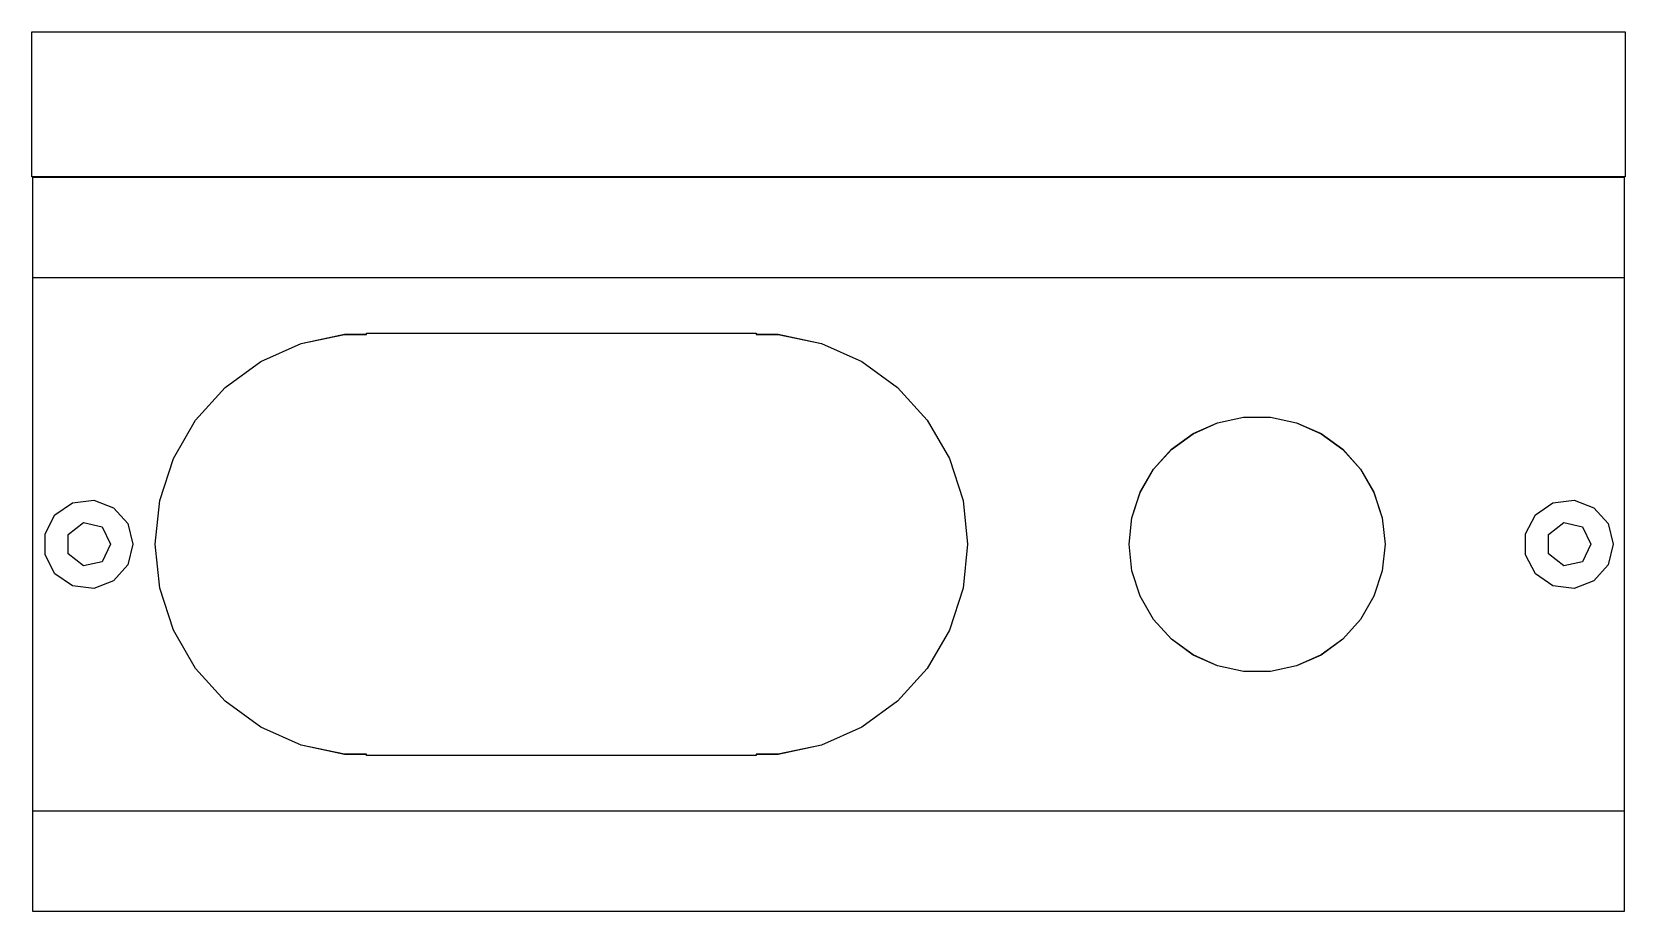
# Model space of a CAD drawing. Extents: x -200 to 143, y 0 to 151.
# Drawn here: x -200 to -57, y 72.1 to 151 of the extents above; entities that cross this region are included whole.
import ezdxf

# ---------------------------------------------------------------- set-up
doc = ezdxf.new("R2010")
doc.units = 0
doc.layers.add('Layer_1', color=7, linetype='CONTINUOUS')

msp = doc.modelspace()

# ---------------------------------------------------------------- linework, layer by layer
at = {"layer": 'Layer_1', "color": 7}
for p, q in [((-200.000006, 151.000024), (-57.00001, 151.000024)), ((-200.000006, 138.000024), (-200.000006, 151.000024)), ((-57.00001, 151.000024), (-57.00001, 138.000024)), ((-57.00001, 138.000024), (-200.000006, 138.000024)), ((-57.070557, 137.929446), (-199.929445, 137.929446)), ((-199.929445, 137.929446), (-199.929445, 72.070557)), ((-57.070557, 72.070557), (-57.070557, 137.929446)), ((-57.070557, 128.929445), (-199.929445, 128.929445)), ((-199.929445, 128.929445), (-199.929445, 81.070556)), ((-57.070557, 81.070556), (-57.070557, 128.929445)), ((-179.449674, 121.419319), (-175.824555, 123.031466)), ((-179.449674, 121.406125), (-175.824555, 123.016977)), ((-175.824555, 123.031466), (-171.943189, 123.855501)), ((-175.824555, 123.016977), (-171.94309, 123.840349)), ((-171.943189, 123.855501), (-169.959048, 123.855501)), ((-171.94309, 123.840349), (-169.959051, 123.840349)), ((-169.959051, 123.840349), (-169.959051, 123.944141)), ((-169.959051, 123.944141), (-134.993589, 123.944141)), ((-169.959048, 123.855501), (-169.959048, 123.959379)), ((-169.959048, 123.959379), (-134.993586, 123.959379)), ((-134.993589, 123.944141), (-134.993589, 123.840349)), ((-134.993589, 123.840349), (-133.009547, 123.840349)), ((-134.993586, 123.959379), (-134.993586, 123.855501)), ((-134.993586, 123.855501), (-133.009541, 123.855501)), ((-133.009547, 123.840349), (-129.12808, 123.016977)), ((-133.009541, 123.855501), (-129.128077, 123.031466)), ((-129.12808, 123.016977), (-125.502961, 121.406125)), ((-129.128077, 123.031466), (-125.502944, 121.419319)), ((-182.660005, 119.078289), (-179.449674, 121.406125)), ((-182.660002, 119.089612), (-179.449674, 121.419319)), ((-125.502961, 121.406125), (-122.292632, 119.078289)), ((-125.502944, 121.419319), (-122.292638, 119.089612)), ((-185.315183, 116.135067), (-182.660005, 119.078289)), ((-185.31518, 116.144024), (-182.660002, 119.089612)), ((-122.292638, 119.089612), (-119.637449, 116.144024)), ((-122.292632, 119.078289), (-119.637454, 116.135067)), ((-187.299321, 112.711477), (-185.31518, 116.144024)), ((-187.299321, 112.705279), (-185.315183, 116.135067)), ((-119.637454, 116.135067), (-117.653314, 112.705279)), ((-119.637449, 116.144024), (-117.653314, 112.711477)), ((-95.782319, 114.93002), (-93.588484, 115.904945)), ((-95.782305, 114.938007), (-93.588482, 115.913717)), ((-93.588484, 115.904945), (-91.238807, 116.403375)), ((-93.588482, 115.913717), (-91.238792, 116.412548)), ((-91.238807, 116.403375), (-88.837177, 116.403375)), ((-91.238792, 116.412548), (-88.837175, 116.412548)), ((-88.837177, 116.403375), (-86.4875, 115.904945)), ((-88.837175, 116.412548), (-86.487485, 115.913717)), ((-86.4875, 115.904945), (-84.293668, 114.93002)), ((-86.487485, 115.913717), (-84.293662, 114.938007)), ((-97.725399, 113.521074), (-95.782319, 114.93002)), ((-97.725391, 113.527929), (-95.782305, 114.938007)), ((-84.293668, 114.93002), (-82.350585, 113.521074)), ((-84.293662, 114.938007), (-82.350576, 113.527929)), ((-99.33281, 111.739628), (-97.725399, 113.521074)), ((-99.332802, 111.745049), (-97.725391, 113.527929)), ((-82.350585, 113.521074), (-80.743174, 111.739628)), ((-82.350576, 113.527929), (-80.743165, 111.745049)), ((-188.525511, 108.938685), (-187.299321, 112.705279)), ((-188.525508, 108.941854), (-187.299321, 112.711477)), ((-117.653314, 112.711477), (-116.427115, 108.941854)), ((-117.653314, 112.705279), (-116.427126, 108.938685)), ((-100.533426, 109.663748), (-99.33281, 111.739628)), ((-100.533423, 109.667501), (-99.332802, 111.745049)), ((-80.743174, 111.739628), (-79.542361, 109.663748)), ((-80.743165, 111.745049), (-79.542358, 109.667501)), ((-197.925464, 107.644702), (-196.351401, 108.729104)), ((-196.351401, 108.729104), (-194.452706, 108.959126)), ((-194.452706, 108.959126), (-192.664362, 108.282222)), ((-188.940302, 105), (-188.525511, 108.938685)), ((-188.940299, 105), (-188.525508, 108.941854)), ((-116.427126, 108.938685), (-116.012335, 105)), ((-116.427115, 108.941854), (-116.012335, 105)), ((-101.275594, 107.38589), (-100.533423, 109.667501)), ((-101.275591, 107.383971), (-100.533426, 109.663748)), ((-79.542361, 109.663748), (-78.800094, 107.383971)), ((-79.542358, 109.667501), (-78.800079, 107.38589)), ((-65.056667, 107.644702), (-63.482223, 108.729104)), ((-63.482223, 108.729104), (-61.584098, 108.959126)), ((-61.584098, 108.959126), (-59.795864, 108.282222)), ((-198.814317, 105.954484), (-197.925464, 107.644702)), ((-192.664362, 108.282222), (-191.396056, 106.853435)), ((-101.526645, 105), (-101.275591, 107.383971)), ((-101.526628, 105), (-101.275594, 107.38589)), ((-78.800094, 107.383971), (-78.549342, 105)), ((-78.800079, 107.38589), (-78.549339, 105)), ((-65.945791, 105.954484), (-65.056667, 107.644702)), ((-59.795864, 108.282222), (-58.527117, 106.853435)), ((-198.814317, 104.045513), (-198.814317, 105.954484)), ((-196.73454, 105.865945), (-195.37899, 106.945632)), ((-196.73454, 104.134058), (-196.73454, 105.865945)), ((-195.37899, 106.945632), (-193.688629, 106.560359)), ((-193.688629, 106.560359), (-192.936354, 105)), ((-191.396056, 106.853435), (-190.938328, 105)), ((-65.945791, 104.045513), (-65.945791, 105.954484)), ((-63.865836, 105.865945), (-62.510182, 106.945632)), ((-63.865836, 104.134058), (-63.865836, 105.865945)), ((-62.510182, 106.945632), (-60.81984, 106.560359)), ((-60.81984, 106.560359), (-60.067594, 105)), ((-58.527117, 106.853435), (-58.06957, 105)), ((-192.936354, 105), (-193.688629, 103.439644)), ((-190.938328, 105), (-191.396056, 103.146565)), ((-188.525511, 101.061312), (-188.940302, 105)), ((-188.525508, 101.058146), (-188.940299, 105)), ((-116.012335, 105), (-116.427126, 101.061312)), ((-116.012335, 105), (-116.427115, 101.058146)), ((-101.275591, 102.61603), (-101.526645, 105)), ((-101.275594, 102.614113), (-101.526628, 105)), ((-78.549342, 105), (-78.800094, 102.61603)), ((-78.549339, 105), (-78.800079, 102.614113)), ((-60.067594, 105), (-60.81984, 103.439644)), ((-58.06957, 105), (-58.527117, 103.146565)), ((-197.925464, 102.355299), (-198.814317, 104.045513)), ((-195.37899, 103.05427), (-196.73454, 104.134058)), ((-193.688629, 103.439644), (-195.37899, 103.05427)), ((-191.396056, 103.146565), (-192.664362, 101.717778)), ((-65.056667, 102.355299), (-65.945791, 104.045513)), ((-62.510182, 103.05427), (-63.865836, 104.134058)), ((-60.81984, 103.439644), (-62.510182, 103.05427)), ((-58.527117, 103.146565), (-59.795864, 101.717778)), ((-196.351401, 101.270894), (-197.925464, 102.355299)), ((-192.664362, 101.717778), (-194.452706, 101.040874)), ((-100.533423, 100.332502), (-101.275594, 102.614113)), ((-100.533426, 100.33625), (-101.275591, 102.61603)), ((-78.800094, 102.61603), (-79.542361, 100.33625)), ((-78.800079, 102.614113), (-79.542358, 100.332502)), ((-63.482223, 101.270894), (-65.056667, 102.355299)), ((-59.795864, 101.717778), (-61.584098, 101.040874)), ((-194.452706, 101.040874), (-196.351401, 101.270894)), ((-187.299321, 97.294718), (-188.525511, 101.061312)), ((-187.299321, 97.288523), (-188.525508, 101.058146)), ((-116.427126, 101.061312), (-117.653314, 97.294718)), ((-116.427115, 101.058146), (-117.653314, 97.288523)), ((-99.33281, 98.26037), (-100.533426, 100.33625)), ((-99.332802, 98.254954), (-100.533423, 100.332502)), ((-79.542361, 100.33625), (-80.743174, 98.26037)), ((-79.542358, 100.332502), (-80.743165, 98.254954)), ((-61.584098, 101.040874), (-63.482223, 101.270894)), ((-185.315183, 93.864931), (-187.299321, 97.294718)), ((-185.31518, 93.855979), (-187.299321, 97.288523)), ((-117.653314, 97.294718), (-119.637454, 93.864931)), ((-117.653314, 97.288523), (-119.637449, 93.855979)), ((-97.725399, 96.478924), (-99.33281, 98.26037)), ((-97.725391, 96.472074), (-99.332802, 98.254954)), ((-80.743174, 98.26037), (-82.350585, 96.478924)), ((-80.743165, 98.254954), (-82.350576, 96.472074)), ((-95.782319, 95.069977), (-97.725399, 96.478924)), ((-95.782305, 95.061993), (-97.725391, 96.472074)), ((-82.350585, 96.478924), (-84.293668, 95.069977)), ((-82.350576, 96.472074), (-84.293662, 95.061993)), ((-93.588484, 94.095052), (-95.782319, 95.069977)), ((-93.588482, 94.086286), (-95.782305, 95.061993)), ((-84.293668, 95.069977), (-86.4875, 94.095052)), ((-84.293662, 95.061993), (-86.487485, 94.086286)), ((-182.660005, 90.921759), (-185.315183, 93.864931)), ((-182.660002, 90.910389), (-185.31518, 93.855979)), ((-119.637449, 93.855979), (-122.292638, 90.910389)), ((-119.637454, 93.864931), (-122.292632, 90.921759)), ((-91.238807, 93.596622), (-93.588484, 94.095052)), ((-91.238792, 93.587453), (-93.588482, 94.086286)), ((-88.837177, 93.596622), (-91.238807, 93.596622)), ((-88.837175, 93.587453), (-91.238792, 93.587453)), ((-86.4875, 94.095052), (-88.837177, 93.596622)), ((-86.487485, 94.086286), (-88.837175, 93.587453)), ((-179.449674, 88.593892), (-182.660005, 90.921759)), ((-179.449674, 88.580681), (-182.660002, 90.910389)), ((-122.292632, 90.921759), (-125.502961, 88.593892)), ((-122.292638, 90.910389), (-125.502944, 88.580681)), ((-175.824555, 86.983052), (-179.449674, 88.593892)), ((-175.824555, 86.968535), (-179.449674, 88.580681)), ((-125.502961, 88.593892), (-129.12808, 86.983052)), ((-125.502944, 88.580681), (-129.128077, 86.968535)), ((-171.94309, 86.159629), (-175.824555, 86.983052)), ((-171.943189, 86.144502), (-175.824555, 86.968535)), ((-169.959048, 86.144502), (-171.943189, 86.144502)), ((-169.959051, 86.159629), (-171.94309, 86.159629)), ((-169.959051, 86.055856), (-169.959051, 86.159629)), ((-134.993589, 86.055856), (-169.959051, 86.055856)), ((-169.959048, 86.040625), (-169.959048, 86.144502)), ((-134.993586, 86.040625), (-169.959048, 86.040625)), ((-133.009547, 86.159629), (-134.993589, 86.159629)), ((-134.993589, 86.159629), (-134.993589, 86.055856)), ((-133.009541, 86.144502), (-134.993586, 86.144502)), ((-134.993586, 86.144502), (-134.993586, 86.040625)), ((-129.12808, 86.983052), (-133.009547, 86.159629)), ((-129.128077, 86.968535), (-133.009541, 86.144502)), ((-199.929445, 81.070556), (-57.070557, 81.070556)), ((-199.929445, 72.070557), (-57.070557, 72.070557))]:
    msp.add_line(p, q, dxfattribs=at)

doc.saveas('drawing.dxf')
